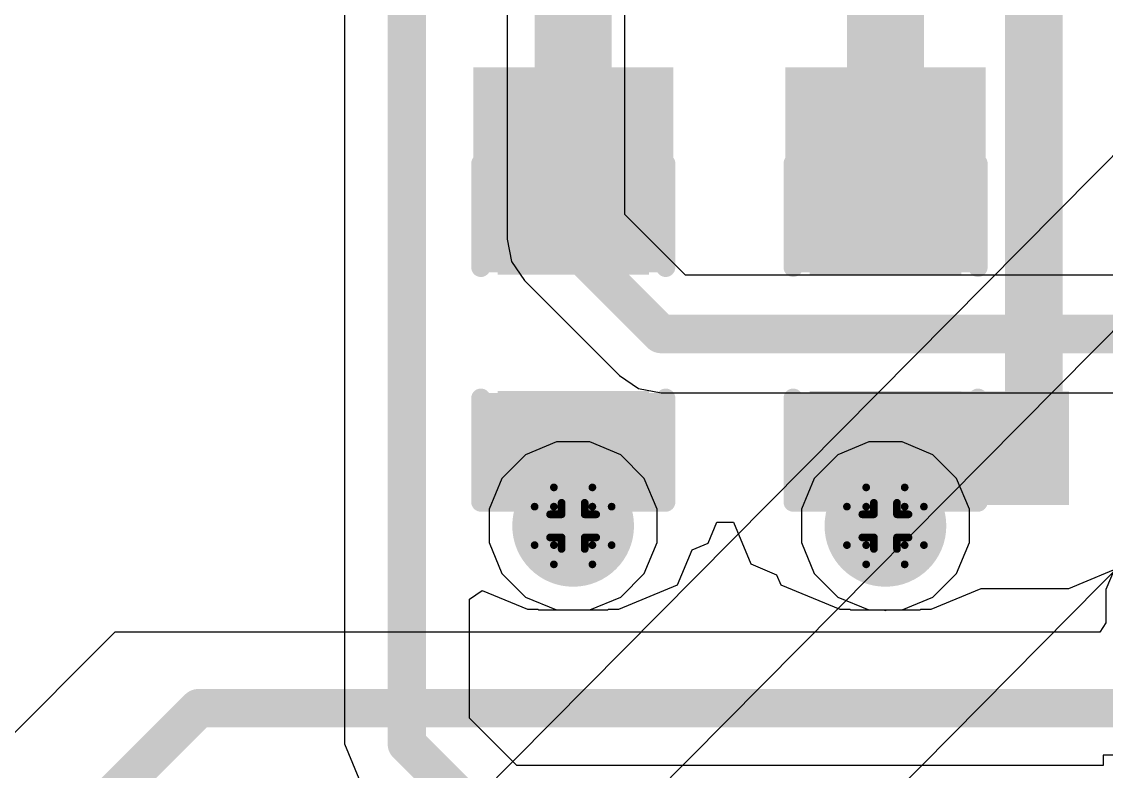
# Model space of a CAD drawing. Header units: inches. Extents: x -4 to 5258, y -4 to 5281.
# Drawn here: x 51.6 to 58.76, y 29.52 to 34.47 of the extents above; entities that cross this region are included whole.
import ezdxf

# ---------------------------------------------------------------- set-up
doc = ezdxf.new("R2010")
doc.units = ezdxf.units.IN
for name, color, linetype in [('Bottom Layer', 5, 'Continuous'), ('Bottom Solder', 6, 'Continuous'), ('Drill Drawing', 1, 'Continuous'), ('Layer 1', 16, 'Continuous'), ('Layer 2', 76, 'Continuous'), ('Top Layer', 1, 'Continuous'), ('Top Overlay', 2, 'Continuous'), ('Top Paste', 8, 'Continuous'), ('Top Solder', 216, 'Continuous'), ('Via Holes', 16, 'Continuous')]:
    doc.layers.add(name, color=color, linetype=linetype)

# ---------------------------------------------------------------- blocks, each defined once
blk = doc.blocks.new('13_WQFN_HR__3_2__31')
at = {"layer": 'Top Solder'}
for p in [(-0.575, 1.8099), (-0.5467, -0.9227), (0.575, 1.81)]:
    blk.add_line(p, (5220.6763, 5271.621), dxfattribs=at)
blk = doc.blocks.new('LED_0603_192')
at = {"layer": 'Top Layer'}
for points in [[(-1, 0.5), (-0.5, 0.5), (-0.5, -0.5), (-1, -0.5)], [(0.5, 0.5), (1, 0.5), (1, -0.5), (0.5, -0.5)]]:
    blk.add_hatch(color=1, dxfattribs=at).paths.add_polyline_path(points)
at = {"layer": 'Top Overlay'}
blk.add_hatch(color=2, dxfattribs=at).paths.add_polyline_path([(1.1176, -0.6604), (1.7526, -0.6604), (1.7526, 0.6604), (1.1176, 0.6604)])
at = {"layer": 'Top Paste'}
for points in [[(-1, 0.5), (-0.5, 0.5), (-0.5, -0.5), (-1, -0.5)], [(0.5, 0.5), (1, 0.5), (1, -0.5), (0.5, -0.5)]]:
    blk.add_hatch(color=8, dxfattribs=at).paths.add_polyline_path(points)
at = {"layer": 'Top Solder'}
for points in [[(-1.1016, 0.6016), (-0.3984, 0.6016), (-0.3984, -0.6016), (-1.1016, -0.6016)], [(0.3984, 0.6016), (1.1016, 0.6016), (1.1016, -0.6016), (0.3984, -0.6016)]]:
    blk.add_hatch(color=216, dxfattribs=at).paths.add_polyline_path(points)
at = {"layer": 'Top Overlay'}
for points in [[(-1.1176, 0.6096, 0.127, 0.127, 0), (-1.1176, -0.6096, 0.127, 0.127, 0)], [(-1.1176, 0.6096, 0.127, 0.127, 0), (-0.4318, 0.6096, 0.127, 0.127, 0)], [(1.1176, 0.6096, 0.127, 0.127, 0), (0.4318, 0.6096, 0.127, 0.127, 0)], [(1.1176, 0.6096, 0.127, 0.127, 0), (1.1176, -0.6096, 0.127, 0.127, 0)], [(-0.4318, -0.6096, 0.127, 0.127, 0), (-1.1176, -0.6096, 0.127, 0.127, 0)], [(0.4318, -0.6096, 0.127, 0.127, 0), (1.1176, -0.6096, 0.127, 0.127, 0)]]:
    blk.add_lwpolyline(points, format="xyseb", dxfattribs=at)
for points in [[(-1.1494, 0.6096, 0.0635, 0.0635, 1), (-1.0858, 0.6096, 0.0635, 0.0635, 1)], [(-1.1494, 0.6096, 0.0635, 0.0635, 1), (-1.0858, 0.6096, 0.0635, 0.0635, 1)], [(-0.4636, 0.6096, 0.0635, 0.0635, 1), (-0.4001, 0.6096, 0.0635, 0.0635, 1)], [(0.4001, 0.6096, 0.0635, 0.0635, 1), (0.4636, 0.6096, 0.0635, 0.0635, 1)], [(1.0859, 0.6096, 0.0635, 0.0635, 1), (1.1494, 0.6096, 0.0635, 0.0635, 1)], [(1.0859, 0.6096, 0.0635, 0.0635, 1), (1.1494, 0.6096, 0.0635, 0.0635, 1)], [(-1.1494, -0.6096, 0.0635, 0.0635, 1), (-1.0858, -0.6096, 0.0635, 0.0635, 1)], [(-1.1494, -0.6096, 0.0635, 0.0635, 1), (-1.0858, -0.6096, 0.0635, 0.0635, 1)], [(-0.4636, -0.6096, 0.0635, 0.0635, 1), (-0.4001, -0.6096, 0.0635, 0.0635, 1)], [(0.4001, -0.6096, 0.0635, 0.0635, 1), (0.4636, -0.6096, 0.0635, 0.0635, 1)], [(1.0859, -0.6096, 0.0635, 0.0635, 1), (1.1494, -0.6096, 0.0635, 0.0635, 1)], [(1.0859, -0.6096, 0.0635, 0.0635, 1), (1.1494, -0.6096, 0.0635, 0.0635, 1)]]:
    blk.add_lwpolyline(points, format="xyseb", close=True, dxfattribs=at)
blk = doc.blocks.new('LED_0603_194')
at = {"layer": 'Top Layer'}
for points in [[(-1, 0.5), (-0.5, 0.5), (-0.5, -0.5), (-1, -0.5)], [(0.5, 0.5), (1, 0.5), (1, -0.5), (0.5, -0.5)]]:
    blk.add_hatch(color=1, dxfattribs=at).paths.add_polyline_path(points)
at = {"layer": 'Top Overlay'}
blk.add_hatch(color=2, dxfattribs=at).paths.add_polyline_path([(1.1175, -0.6603), (1.7525, -0.6603), (1.7525, 0.6605), (1.1175, 0.6605)])
at = {"layer": 'Top Paste'}
for points in [[(-1, 0.5), (-0.5, 0.5), (-0.5, -0.5), (-1, -0.5)], [(0.5, 0.5), (1, 0.5), (1, -0.5), (0.5, -0.5)]]:
    blk.add_hatch(color=8, dxfattribs=at).paths.add_polyline_path(points)
at = {"layer": 'Top Solder'}
for points in [[(-1.1016, 0.6016), (-0.3984, 0.6016), (-0.3984, -0.6016), (-1.1016, -0.6016)], [(0.3984, 0.6016), (1.1016, 0.6016), (1.1016, -0.6016), (0.3984, -0.6016)]]:
    blk.add_hatch(color=216, dxfattribs=at).paths.add_polyline_path(points)
at = {"layer": 'Top Overlay'}
for points in [[(-1.1176, 0.6096, 0.127, 0.127, 0), (-1.1176, -0.6096, 0.127, 0.127, 0)], [(-1.1176, 0.6096, 0.127, 0.127, 0), (-0.4318, 0.6096, 0.127, 0.127, 0)], [(0.4318, 0.6096, 0.127, 0.127, 0), (1.1176, 0.6096, 0.127, 0.127, 0)], [(1.1176, 0.6096, 0.127, 0.127, 0), (1.1176, -0.6096, 0.127, 0.127, 0)], [(-0.4318, -0.6096, 0.127, 0.127, 0), (-1.1176, -0.6096, 0.127, 0.127, 0)], [(0.4318, -0.6096, 0.127, 0.127, 0), (1.1176, -0.6096, 0.127, 0.127, 0)]]:
    blk.add_lwpolyline(points, format="xyseb", dxfattribs=at)
for points in [[(-1.1494, 0.6096, 0.0635, 0.0635, 1), (-1.0858, 0.6096, 0.0635, 0.0635, 1)], [(-1.1494, 0.6096, 0.0635, 0.0635, 1), (-1.0858, 0.6096, 0.0635, 0.0635, 1)], [(-0.4636, 0.6096, 0.0635, 0.0635, 1), (-0.4001, 0.6096, 0.0635, 0.0635, 1)], [(0.4001, 0.6096, 0.0635, 0.0635, 1), (0.4636, 0.6096, 0.0635, 0.0635, 1)], [(1.0859, 0.6096, 0.0635, 0.0635, 1), (1.1494, 0.6096, 0.0635, 0.0635, 1)], [(1.0859, 0.6096, 0.0635, 0.0635, 1), (1.1494, 0.6096, 0.0635, 0.0635, 1)], [(-1.1494, -0.6096, 0.0635, 0.0635, 1), (-1.0858, -0.6096, 0.0635, 0.0635, 1)], [(-1.1494, -0.6096, 0.0635, 0.0635, 1), (-1.0858, -0.6096, 0.0635, 0.0635, 1)], [(-0.4636, -0.6096, 0.0635, 0.0635, 1), (-0.4001, -0.6096, 0.0635, 0.0635, 1)], [(0.4001, -0.6096, 0.0635, 0.0635, 1), (0.4636, -0.6096, 0.0635, 0.0635, 1)], [(1.0859, -0.6096, 0.0635, 0.0635, 1), (1.1494, -0.6096, 0.0635, 0.0635, 1)], [(1.0859, -0.6096, 0.0635, 0.0635, 1), (1.1494, -0.6096, 0.0635, 0.0635, 1)]]:
    blk.add_lwpolyline(points, format="xyseb", close=True, dxfattribs=at)

msp = doc.modelspace()

# ---------------------------------------------------------------- hatches: boundary and pattern name
at = {"layer": 'Bottom Layer'}
h = msp.add_hatch(color=5, dxfattribs=at)
edge = h.paths.add_edge_path()
edge.add_arc((55.2382, 31.1394), 0.3, 0, 360)
h = msp.add_hatch(color=5, dxfattribs=at)
edge = h.paths.add_edge_path()
edge.add_arc((57.2983, 31.1394), 0.3, 0, 360)
at = {"layer": 'Bottom Solder'}
h = msp.add_hatch(color=6, dxfattribs=at)
edge = h.paths.add_edge_path()
edge.add_arc((55.2382, 31.1394), 0.4016, 0, 360)
h = msp.add_hatch(color=6, dxfattribs=at)
edge = h.paths.add_edge_path()
edge.add_arc((57.2983, 31.1394), 0.4016, 0, 360)
at = {"layer": 'Layer 1'}
h = msp.add_hatch(color=16, dxfattribs=at)
edge = h.paths.add_edge_path()
edge.add_arc((55.2382, 31.1394), 0.3, 0, 360)
h = msp.add_hatch(color=16, dxfattribs=at)
edge = h.paths.add_edge_path()
edge.add_arc((57.2983, 31.1394), 0.3, 0, 360)
at = {"layer": 'Layer 2'}
h = msp.add_hatch(color=76, dxfattribs=at)
edge = h.paths.add_edge_path()
edge.add_arc((55.2382, 31.1394), 0.3, 0, 360)
h = msp.add_hatch(color=76, dxfattribs=at)
edge = h.paths.add_edge_path()
edge.add_arc((57.2983, 31.1394), 0.3, 0, 360)
at = {"layer": 'Top Layer'}
for points in [[(54.7392, 32.7985), (55.7392, 32.7985), (55.7392, 33.4142), (54.7392, 33.4142)], [(56.7993, 32.7985), (57.7993, 32.7985), (57.7993, 33.4142), (56.7993, 33.4142)], [(55.7392, 32.0299), (54.7392, 32.0299), (54.7392, 31.4142), (55.7392, 31.4142)], [(58.5092, 32.0278), (56.7983, 32.0278), (56.7983, 31.2767), (58.5092, 31.2767)], [(57.7993, 32.0299), (56.7993, 32.0299), (56.7993, 31.4142), (57.7993, 31.4142)], [(55.5389, 31.6642), (54.9367, 31.6642), (54.9367, 31.1394), (55.5389, 31.1394)], [(57.599, 31.6642), (56.9968, 31.6642), (56.9968, 31.1394), (57.599, 31.1394)]]:
    msp.add_hatch(color=1, dxfattribs=at).paths.add_polyline_path(points)
h = msp.add_hatch(color=1, dxfattribs=at)
edge = h.paths.add_edge_path()
edge.add_arc((55.2382, 31.1394), 0.3, 0, 360)
h = msp.add_hatch(color=1, dxfattribs=at)
edge = h.paths.add_edge_path()
edge.add_arc((57.2983, 31.1394), 0.3, 0, 360)
at = {"layer": 'Top Solder'}
h = msp.add_hatch(color=216, dxfattribs=at)
edge = h.paths.add_edge_path()
edge.add_arc((55.2382, 31.1394), 0.4016, 0, 360)
h = msp.add_hatch(color=216, dxfattribs=at)
edge = h.paths.add_edge_path()
edge.add_arc((57.2983, 31.1394), 0.4016, 0, 360)
at = {"layer": 'Via Holes'}
h = msp.add_hatch(color=7, dxfattribs=at)
edge = h.paths.add_edge_path()
edge.add_arc((55.2382, 31.1394), 0.15, 0, 360)
h = msp.add_hatch(color=7, dxfattribs=at)
edge = h.paths.add_edge_path()
edge.add_arc((57.2983, 31.1394), 0.15, 0, 360)

# ---------------------------------------------------------------- linework, layer by layer
at = {"layer": 'Bottom Layer'}
for p, q in [((54.8027, 48.1701), (54.8027, 33.0331)), ((55.5797, 33.194), (55.5797, 46.7138)), ((55.979, 32.7947), (55.5797, 33.194)), ((54.8027, 33.0331), (54.8323, 32.8844)), ((54.8323, 32.8844), (54.9165, 32.7584)), ((60.5327, 32.7947), (55.979, 32.7947)), ((54.9165, 32.7584), (55.5434, 32.1315)), ((55.5434, 32.1315), (55.6694, 32.0473)), ((55.6694, 32.0473), (55.8181, 32.0177)), ((55.8181, 32.0177), (60.5327, 32.0177)), ((55.128, 31.6934), (54.9243, 31.609)), ((55.3484, 31.6934), (55.128, 31.6934)), ((55.552, 31.609), (55.3484, 31.6934)), ((57.1881, 31.6934), (56.9845, 31.609)), ((57.4085, 31.6934), (57.1881, 31.6934)), ((57.6121, 31.609), (57.4085, 31.6934)), ((54.9243, 31.609), (54.7685, 31.4532)), ((55.7078, 31.4532), (55.552, 31.609)), ((56.9845, 31.609), (56.8286, 31.4532)), ((57.7679, 31.4532), (57.6121, 31.609)), ((54.7685, 31.4532), (54.6842, 31.2496)), ((55.7922, 31.2496), (55.7078, 31.4532)), ((56.8286, 31.4532), (56.7443, 31.2496)), ((57.8523, 31.2496), (57.7679, 31.4532)), ((54.6842, 31.2496), (54.6842, 31.0292)), ((55.7922, 31.0292), (55.7922, 31.2496)), ((56.7443, 31.2496), (56.7443, 31.0292)), ((57.8523, 31.0292), (57.8523, 31.2496)), ((54.6842, 31.0292), (54.7685, 30.8255)), ((55.7078, 30.8255), (55.7922, 31.0292)), ((56.7443, 31.0292), (56.8286, 30.8255)), ((57.7679, 30.8255), (57.8523, 31.0292)), ((54.7685, 30.8255), (54.9243, 30.6697)), ((55.552, 30.6697), (55.7078, 30.8255)), ((56.8286, 30.8255), (56.9845, 30.6697)), ((57.6121, 30.6697), (57.7679, 30.8255)), ((54.9243, 30.6697), (55.128, 30.5854)), ((55.3484, 30.5854), (55.552, 30.6697)), ((56.9845, 30.6697), (57.1881, 30.5854)), ((57.4085, 30.5854), (57.6121, 30.6697)), ((55.128, 30.5854), (55.3484, 30.5854)), ((57.1881, 30.5854), (57.4085, 30.5854))]:
    msp.add_line(p, q, dxfattribs=at)
for points in [[(55.1912, 33.0331, 0.254, 0.254, 0), (55.1912, 48.5651, 0.254, 0.254, 0)], [(55.1912, 33.0331, 0.254, 0.254, 0), (55.8181, 32.4062, 0.254, 0.254, 0)], [(55.8181, 32.4062, 0.254, 0.254, 0), (60.9277, 32.4062, 0.254, 0.254, 0)]]:
    msp.add_lwpolyline(points, format="xyseb", dxfattribs=at)
for points in [[(55.1277, 33.0331, 0.127, 0.127, 1), (55.2547, 33.0331, 0.127, 0.127, 1)], [(55.1277, 33.0331, 0.127, 0.127, 1), (55.2547, 33.0331, 0.127, 0.127, 1)], [(55.7546, 32.4062, 0.127, 0.127, 1), (55.8816, 32.4062, 0.127, 0.127, 1)], [(55.7546, 32.4062, 0.127, 0.127, 1), (55.8816, 32.4062, 0.127, 0.127, 1)]]:
    msp.add_lwpolyline(points, format="xyseb", close=True, dxfattribs=at)
at = {"layer": 'Drill Drawing'}
for points in [[(55.1112, 31.2664, 0.0508, 0.0508, 0), (55.1112, 31.3934, 0.0508, 0.0508, 0)], [(55.1112, 31.3934, 0.0508, 0.0508, 0), (55.3652, 31.3934, 0.0508, 0.0508, 0)], [(55.3652, 31.2664, 0.0508, 0.0508, 0), (55.3652, 31.3934, 0.0508, 0.0508, 0)], [(57.1713, 31.2664, 0.0508, 0.0508, 0), (57.1713, 31.3934, 0.0508, 0.0508, 0)], [(57.1713, 31.3934, 0.0508, 0.0508, 0), (57.4253, 31.3934, 0.0508, 0.0508, 0)], [(57.4253, 31.2664, 0.0508, 0.0508, 0), (57.4253, 31.3934, 0.0508, 0.0508, 0)], [(54.9842, 31.0124, 0.0508, 0.0508, 0), (54.9842, 31.2664, 0.0508, 0.0508, 0)], [(54.9842, 31.2664, 0.0508, 0.0508, 0), (55.1112, 31.2664, 0.0508, 0.0508, 0)], [(55.162, 31.2156, 0.0508, 0.0508, 0), (55.162, 31.2918, 0.0508, 0.0508, 0)], [(55.162, 31.2918, 0.0508, 0.0508, 0), (55.3144, 31.2918, 0.0508, 0.0508, 0)], [(55.3144, 31.2156, 0.0508, 0.0508, 0), (55.3144, 31.2918, 0.0508, 0.0508, 0)], [(55.3652, 31.2664, 0.0508, 0.0508, 0), (55.4922, 31.2664, 0.0508, 0.0508, 0)], [(55.4922, 31.0124, 0.0508, 0.0508, 0), (55.4922, 31.2664, 0.0508, 0.0508, 0)], [(57.0443, 31.0124, 0.0508, 0.0508, 0), (57.0443, 31.2664, 0.0508, 0.0508, 0)], [(57.0443, 31.2664, 0.0508, 0.0508, 0), (57.1713, 31.2664, 0.0508, 0.0508, 0)], [(57.2221, 31.2156, 0.0508, 0.0508, 0), (57.2221, 31.2918, 0.0508, 0.0508, 0)], [(57.2221, 31.2918, 0.0508, 0.0508, 0), (57.3745, 31.2918, 0.0508, 0.0508, 0)], [(57.3745, 31.2156, 0.0508, 0.0508, 0), (57.3745, 31.2918, 0.0508, 0.0508, 0)], [(57.4253, 31.2664, 0.0508, 0.0508, 0), (57.5523, 31.2664, 0.0508, 0.0508, 0)], [(57.5523, 31.0124, 0.0508, 0.0508, 0), (57.5523, 31.2664, 0.0508, 0.0508, 0)], [(55.0858, 31.0632, 0.0508, 0.0508, 0), (55.0858, 31.2156, 0.0508, 0.0508, 0)], [(55.0858, 31.2156, 0.0508, 0.0508, 0), (55.162, 31.2156, 0.0508, 0.0508, 0)], [(55.3144, 31.2156, 0.0508, 0.0508, 0), (55.3906, 31.2156, 0.0508, 0.0508, 0)], [(55.3906, 31.0632, 0.0508, 0.0508, 0), (55.3906, 31.2156, 0.0508, 0.0508, 0)], [(57.1459, 31.0632, 0.0508, 0.0508, 0), (57.1459, 31.2156, 0.0508, 0.0508, 0)], [(57.1459, 31.2156, 0.0508, 0.0508, 0), (57.2221, 31.2156, 0.0508, 0.0508, 0)], [(57.3745, 31.2156, 0.0508, 0.0508, 0), (57.4507, 31.2156, 0.0508, 0.0508, 0)], [(57.4507, 31.0632, 0.0508, 0.0508, 0), (57.4507, 31.2156, 0.0508, 0.0508, 0)], [(55.0858, 31.0632, 0.0508, 0.0508, 0), (55.162, 31.0632, 0.0508, 0.0508, 0)], [(55.162, 30.987, 0.0508, 0.0508, 0), (55.162, 31.0632, 0.0508, 0.0508, 0)], [(55.3144, 31.0632, 0.0508, 0.0508, 0), (55.3906, 31.0632, 0.0508, 0.0508, 0)], [(55.3144, 30.987, 0.0508, 0.0508, 0), (55.3144, 31.0632, 0.0508, 0.0508, 0)], [(57.1459, 31.0632, 0.0508, 0.0508, 0), (57.2221, 31.0632, 0.0508, 0.0508, 0)], [(57.2221, 30.987, 0.0508, 0.0508, 0), (57.2221, 31.0632, 0.0508, 0.0508, 0)], [(57.3745, 31.0632, 0.0508, 0.0508, 0), (57.4507, 31.0632, 0.0508, 0.0508, 0)], [(57.3745, 30.987, 0.0508, 0.0508, 0), (57.3745, 31.0632, 0.0508, 0.0508, 0)], [(54.9842, 31.0124, 0.0508, 0.0508, 0), (55.1112, 31.0124, 0.0508, 0.0508, 0)], [(55.1112, 30.8854, 0.0508, 0.0508, 0), (55.1112, 31.0124, 0.0508, 0.0508, 0)], [(55.162, 30.987, 0.0508, 0.0508, 0), (55.3144, 30.987, 0.0508, 0.0508, 0)], [(55.3652, 31.0124, 0.0508, 0.0508, 0), (55.4922, 31.0124, 0.0508, 0.0508, 0)], [(55.3652, 30.8854, 0.0508, 0.0508, 0), (55.3652, 31.0124, 0.0508, 0.0508, 0)], [(57.0443, 31.0124, 0.0508, 0.0508, 0), (57.1713, 31.0124, 0.0508, 0.0508, 0)], [(57.1713, 30.8854, 0.0508, 0.0508, 0), (57.1713, 31.0124, 0.0508, 0.0508, 0)], [(57.2221, 30.987, 0.0508, 0.0508, 0), (57.3745, 30.987, 0.0508, 0.0508, 0)], [(57.4253, 31.0124, 0.0508, 0.0508, 0), (57.5523, 31.0124, 0.0508, 0.0508, 0)], [(57.4253, 30.8854, 0.0508, 0.0508, 0), (57.4253, 31.0124, 0.0508, 0.0508, 0)], [(55.1112, 30.8854, 0.0508, 0.0508, 0), (55.3652, 30.8854, 0.0508, 0.0508, 0)], [(57.1713, 30.8854, 0.0508, 0.0508, 0), (57.4253, 30.8854, 0.0508, 0.0508, 0)]]:
    msp.add_lwpolyline(points, format="xyseb", dxfattribs=at)
for points in [[(55.0985, 31.3934, 0.0254, 0.0254, 1), (55.1239, 31.3934, 0.0254, 0.0254, 1)], [(55.0985, 31.3934, 0.0254, 0.0254, 1), (55.1239, 31.3934, 0.0254, 0.0254, 1)], [(55.3525, 31.3934, 0.0254, 0.0254, 1), (55.3779, 31.3934, 0.0254, 0.0254, 1)], [(55.3525, 31.3934, 0.0254, 0.0254, 1), (55.3779, 31.3934, 0.0254, 0.0254, 1)], [(57.1586, 31.3934, 0.0254, 0.0254, 1), (57.184, 31.3934, 0.0254, 0.0254, 1)], [(57.1586, 31.3934, 0.0254, 0.0254, 1), (57.184, 31.3934, 0.0254, 0.0254, 1)], [(57.4126, 31.3934, 0.0254, 0.0254, 1), (57.438, 31.3934, 0.0254, 0.0254, 1)], [(57.4126, 31.3934, 0.0254, 0.0254, 1), (57.438, 31.3934, 0.0254, 0.0254, 1)], [(54.9715, 31.2664, 0.0254, 0.0254, 1), (54.9969, 31.2664, 0.0254, 0.0254, 1)], [(54.9715, 31.2664, 0.0254, 0.0254, 1), (54.9969, 31.2664, 0.0254, 0.0254, 1)], [(55.0985, 31.2664, 0.0254, 0.0254, 1), (55.1239, 31.2664, 0.0254, 0.0254, 1)], [(55.0985, 31.2664, 0.0254, 0.0254, 1), (55.1239, 31.2664, 0.0254, 0.0254, 1)], [(55.1493, 31.2918, 0.0254, 0.0254, 1), (55.1747, 31.2918, 0.0254, 0.0254, 1)], [(55.1493, 31.2918, 0.0254, 0.0254, 1), (55.1747, 31.2918, 0.0254, 0.0254, 1)], [(55.3017, 31.2918, 0.0254, 0.0254, 1), (55.3271, 31.2918, 0.0254, 0.0254, 1)], [(55.3017, 31.2918, 0.0254, 0.0254, 1), (55.3271, 31.2918, 0.0254, 0.0254, 1)], [(55.3525, 31.2664, 0.0254, 0.0254, 1), (55.3779, 31.2664, 0.0254, 0.0254, 1)], [(55.3525, 31.2664, 0.0254, 0.0254, 1), (55.3779, 31.2664, 0.0254, 0.0254, 1)], [(55.4795, 31.2664, 0.0254, 0.0254, 1), (55.5049, 31.2664, 0.0254, 0.0254, 1)], [(55.4795, 31.2664, 0.0254, 0.0254, 1), (55.5049, 31.2664, 0.0254, 0.0254, 1)], [(57.0316, 31.2664, 0.0254, 0.0254, 1), (57.057, 31.2664, 0.0254, 0.0254, 1)], [(57.0316, 31.2664, 0.0254, 0.0254, 1), (57.057, 31.2664, 0.0254, 0.0254, 1)], [(57.1586, 31.2664, 0.0254, 0.0254, 1), (57.184, 31.2664, 0.0254, 0.0254, 1)], [(57.1586, 31.2664, 0.0254, 0.0254, 1), (57.184, 31.2664, 0.0254, 0.0254, 1)], [(57.2094, 31.2918, 0.0254, 0.0254, 1), (57.2348, 31.2918, 0.0254, 0.0254, 1)], [(57.2094, 31.2918, 0.0254, 0.0254, 1), (57.2348, 31.2918, 0.0254, 0.0254, 1)], [(57.3618, 31.2918, 0.0254, 0.0254, 1), (57.3872, 31.2918, 0.0254, 0.0254, 1)], [(57.3618, 31.2918, 0.0254, 0.0254, 1), (57.3872, 31.2918, 0.0254, 0.0254, 1)], [(57.4126, 31.2664, 0.0254, 0.0254, 1), (57.438, 31.2664, 0.0254, 0.0254, 1)], [(57.4126, 31.2664, 0.0254, 0.0254, 1), (57.438, 31.2664, 0.0254, 0.0254, 1)], [(57.5396, 31.2664, 0.0254, 0.0254, 1), (57.565, 31.2664, 0.0254, 0.0254, 1)], [(57.5396, 31.2664, 0.0254, 0.0254, 1), (57.565, 31.2664, 0.0254, 0.0254, 1)], [(55.0731, 31.2156, 0.0254, 0.0254, 1), (55.0985, 31.2156, 0.0254, 0.0254, 1)], [(55.0731, 31.2156, 0.0254, 0.0254, 1), (55.0985, 31.2156, 0.0254, 0.0254, 1)], [(55.1493, 31.2156, 0.0254, 0.0254, 1), (55.1747, 31.2156, 0.0254, 0.0254, 1)], [(55.1493, 31.2156, 0.0254, 0.0254, 1), (55.1747, 31.2156, 0.0254, 0.0254, 1)], [(55.3017, 31.2156, 0.0254, 0.0254, 1), (55.3271, 31.2156, 0.0254, 0.0254, 1)], [(55.3017, 31.2156, 0.0254, 0.0254, 1), (55.3271, 31.2156, 0.0254, 0.0254, 1)], [(55.3779, 31.2156, 0.0254, 0.0254, 1), (55.4033, 31.2156, 0.0254, 0.0254, 1)], [(55.3779, 31.2156, 0.0254, 0.0254, 1), (55.4033, 31.2156, 0.0254, 0.0254, 1)], [(57.1332, 31.2156, 0.0254, 0.0254, 1), (57.1586, 31.2156, 0.0254, 0.0254, 1)], [(57.1332, 31.2156, 0.0254, 0.0254, 1), (57.1586, 31.2156, 0.0254, 0.0254, 1)], [(57.2094, 31.2156, 0.0254, 0.0254, 1), (57.2348, 31.2156, 0.0254, 0.0254, 1)], [(57.2094, 31.2156, 0.0254, 0.0254, 1), (57.2348, 31.2156, 0.0254, 0.0254, 1)], [(57.3618, 31.2156, 0.0254, 0.0254, 1), (57.3872, 31.2156, 0.0254, 0.0254, 1)], [(57.3618, 31.2156, 0.0254, 0.0254, 1), (57.3872, 31.2156, 0.0254, 0.0254, 1)], [(57.438, 31.2156, 0.0254, 0.0254, 1), (57.4634, 31.2156, 0.0254, 0.0254, 1)], [(57.438, 31.2156, 0.0254, 0.0254, 1), (57.4634, 31.2156, 0.0254, 0.0254, 1)], [(55.0731, 31.0632, 0.0254, 0.0254, 1), (55.0985, 31.0632, 0.0254, 0.0254, 1)], [(55.0731, 31.0632, 0.0254, 0.0254, 1), (55.0985, 31.0632, 0.0254, 0.0254, 1)], [(55.1493, 31.0632, 0.0254, 0.0254, 1), (55.1747, 31.0632, 0.0254, 0.0254, 1)], [(55.1493, 31.0632, 0.0254, 0.0254, 1), (55.1747, 31.0632, 0.0254, 0.0254, 1)], [(55.3017, 31.0632, 0.0254, 0.0254, 1), (55.3271, 31.0632, 0.0254, 0.0254, 1)], [(55.3017, 31.0632, 0.0254, 0.0254, 1), (55.3271, 31.0632, 0.0254, 0.0254, 1)], [(55.3779, 31.0632, 0.0254, 0.0254, 1), (55.4033, 31.0632, 0.0254, 0.0254, 1)], [(55.3779, 31.0632, 0.0254, 0.0254, 1), (55.4033, 31.0632, 0.0254, 0.0254, 1)], [(57.1332, 31.0632, 0.0254, 0.0254, 1), (57.1586, 31.0632, 0.0254, 0.0254, 1)], [(57.1332, 31.0632, 0.0254, 0.0254, 1), (57.1586, 31.0632, 0.0254, 0.0254, 1)], [(57.2094, 31.0632, 0.0254, 0.0254, 1), (57.2348, 31.0632, 0.0254, 0.0254, 1)], [(57.2094, 31.0632, 0.0254, 0.0254, 1), (57.2348, 31.0632, 0.0254, 0.0254, 1)], [(57.3618, 31.0632, 0.0254, 0.0254, 1), (57.3872, 31.0632, 0.0254, 0.0254, 1)], [(57.3618, 31.0632, 0.0254, 0.0254, 1), (57.3872, 31.0632, 0.0254, 0.0254, 1)], [(57.438, 31.0632, 0.0254, 0.0254, 1), (57.4634, 31.0632, 0.0254, 0.0254, 1)], [(57.438, 31.0632, 0.0254, 0.0254, 1), (57.4634, 31.0632, 0.0254, 0.0254, 1)], [(54.9715, 31.0124, 0.0254, 0.0254, 1), (54.9969, 31.0124, 0.0254, 0.0254, 1)], [(54.9715, 31.0124, 0.0254, 0.0254, 1), (54.9969, 31.0124, 0.0254, 0.0254, 1)], [(55.0985, 31.0124, 0.0254, 0.0254, 1), (55.1239, 31.0124, 0.0254, 0.0254, 1)], [(55.0985, 31.0124, 0.0254, 0.0254, 1), (55.1239, 31.0124, 0.0254, 0.0254, 1)], [(55.1493, 30.987, 0.0254, 0.0254, 1), (55.1747, 30.987, 0.0254, 0.0254, 1)], [(55.1493, 30.987, 0.0254, 0.0254, 1), (55.1747, 30.987, 0.0254, 0.0254, 1)], [(55.3017, 30.987, 0.0254, 0.0254, 1), (55.3271, 30.987, 0.0254, 0.0254, 1)], [(55.3017, 30.987, 0.0254, 0.0254, 1), (55.3271, 30.987, 0.0254, 0.0254, 1)], [(55.3525, 31.0124, 0.0254, 0.0254, 1), (55.3779, 31.0124, 0.0254, 0.0254, 1)], [(55.3525, 31.0124, 0.0254, 0.0254, 1), (55.3779, 31.0124, 0.0254, 0.0254, 1)], [(55.4795, 31.0124, 0.0254, 0.0254, 1), (55.5049, 31.0124, 0.0254, 0.0254, 1)], [(55.4795, 31.0124, 0.0254, 0.0254, 1), (55.5049, 31.0124, 0.0254, 0.0254, 1)], [(57.0316, 31.0124, 0.0254, 0.0254, 1), (57.057, 31.0124, 0.0254, 0.0254, 1)], [(57.0316, 31.0124, 0.0254, 0.0254, 1), (57.057, 31.0124, 0.0254, 0.0254, 1)], [(57.1586, 31.0124, 0.0254, 0.0254, 1), (57.184, 31.0124, 0.0254, 0.0254, 1)], [(57.1586, 31.0124, 0.0254, 0.0254, 1), (57.184, 31.0124, 0.0254, 0.0254, 1)], [(57.2094, 30.987, 0.0254, 0.0254, 1), (57.2348, 30.987, 0.0254, 0.0254, 1)], [(57.2094, 30.987, 0.0254, 0.0254, 1), (57.2348, 30.987, 0.0254, 0.0254, 1)], [(57.3618, 30.987, 0.0254, 0.0254, 1), (57.3872, 30.987, 0.0254, 0.0254, 1)], [(57.3618, 30.987, 0.0254, 0.0254, 1), (57.3872, 30.987, 0.0254, 0.0254, 1)], [(57.4126, 31.0124, 0.0254, 0.0254, 1), (57.438, 31.0124, 0.0254, 0.0254, 1)], [(57.4126, 31.0124, 0.0254, 0.0254, 1), (57.438, 31.0124, 0.0254, 0.0254, 1)], [(57.5396, 31.0124, 0.0254, 0.0254, 1), (57.565, 31.0124, 0.0254, 0.0254, 1)], [(57.5396, 31.0124, 0.0254, 0.0254, 1), (57.565, 31.0124, 0.0254, 0.0254, 1)], [(55.0985, 30.8854, 0.0254, 0.0254, 1), (55.1239, 30.8854, 0.0254, 0.0254, 1)], [(55.0985, 30.8854, 0.0254, 0.0254, 1), (55.1239, 30.8854, 0.0254, 0.0254, 1)], [(55.3525, 30.8854, 0.0254, 0.0254, 1), (55.3779, 30.8854, 0.0254, 0.0254, 1)], [(55.3525, 30.8854, 0.0254, 0.0254, 1), (55.3779, 30.8854, 0.0254, 0.0254, 1)], [(57.1586, 30.8854, 0.0254, 0.0254, 1), (57.184, 30.8854, 0.0254, 0.0254, 1)], [(57.1586, 30.8854, 0.0254, 0.0254, 1), (57.184, 30.8854, 0.0254, 0.0254, 1)], [(57.4126, 30.8854, 0.0254, 0.0254, 1), (57.438, 30.8854, 0.0254, 0.0254, 1)], [(57.4126, 30.8854, 0.0254, 0.0254, 1), (57.438, 30.8854, 0.0254, 0.0254, 1)]]:
    msp.add_lwpolyline(points, format="xyseb", close=True, dxfattribs=at)
at = {"layer": 'Layer 1'}
for p, q in [((55.128, 31.6934), (54.9243, 31.609)), ((55.3484, 31.6934), (55.128, 31.6934)), ((55.552, 31.609), (55.3484, 31.6934)), ((57.1881, 31.6934), (56.9845, 31.609)), ((57.4085, 31.6934), (57.1881, 31.6934)), ((57.6121, 31.609), (57.4085, 31.6934)), ((54.9243, 31.609), (54.7685, 31.4532)), ((55.7078, 31.4532), (55.552, 31.609)), ((56.9845, 31.609), (56.8286, 31.4532)), ((57.7679, 31.4532), (57.6121, 31.609)), ((54.7685, 31.4532), (54.6842, 31.2496)), ((55.7922, 31.2496), (55.7078, 31.4532)), ((56.8286, 31.4532), (56.7443, 31.2496)), ((57.8523, 31.2496), (57.7679, 31.4532)), ((54.6842, 31.2496), (54.6842, 31.0292)), ((55.7922, 31.0292), (55.7922, 31.2496)), ((56.7443, 31.2496), (56.7443, 31.0292)), ((57.8523, 31.0292), (57.8523, 31.2496)), ((54.6842, 31.0292), (54.7685, 30.8255)), ((55.7078, 30.8255), (55.7922, 31.0292)), ((56.7443, 31.0292), (56.8286, 30.8255)), ((57.7679, 30.8255), (57.8523, 31.0292)), ((54.7685, 30.8255), (54.9243, 30.6697)), ((55.552, 30.6697), (55.7078, 30.8255)), ((56.8286, 30.8255), (56.9845, 30.6697)), ((57.6121, 30.6697), (57.7679, 30.8255)), ((54.9243, 30.6697), (55.128, 30.5854)), ((55.3484, 30.5854), (55.552, 30.6697)), ((56.9845, 30.6697), (57.1881, 30.5854)), ((57.4085, 30.5854), (57.6121, 30.6697)), ((55.128, 30.5854), (55.3484, 30.5854)), ((57.1881, 30.5854), (57.4085, 30.5854))]:
    msp.add_line(p, q, dxfattribs=at)
at = {"layer": 'Layer 2'}
for p, q in [((58.8374, 30.9228), (58.753, 30.7192)), ((58.753, 30.7192), (58.753, 30.4988)), ((58.753, 30.4988), (58.7121, 30.4375)), ((52.2154, 30.4375), (50.6354, 28.8575)), ((58.7121, 30.4375), (52.2154, 30.4375))]:
    msp.add_line(p, q, dxfattribs=at)
for points in [[(51.291, 28.4593, 0.254, 0.254, 0), (52.7677, 29.936, 0.254, 0.254, 0)], [(52.7677, 29.936, 0.254, 0.254, 0), (122.0837, 29.936, 0.254, 0.254, 0)]]:
    msp.add_lwpolyline(points, format="xyseb", dxfattribs=at)
msp.add_lwpolyline([(52.7042, 29.936, 0.127, 0.127, 1), (52.8312, 29.936, 0.127, 0.127, 1)], format="xyseb", close=True, dxfattribs=at)
msp.add_lwpolyline([(52.7042, 29.936, 0.127, 0.127, 1), (52.8312, 29.936, 0.127, 0.127, 1)], format="xyseb", close=True, dxfattribs=at)
at = {"layer": 'Top Layer'}
for p, q in [((53.7292, 37.8979), (53.7292, 29.6996)), ((56.128, 31.0254), (56.1853, 31.1636)), ((56.1853, 31.1636), (56.2953, 31.1636)), ((56.2953, 31.1636), (56.4095, 30.8879)), ((55.9277, 30.7506), (56.0236, 30.9821)), ((56.0236, 30.9821), (56.128, 31.0254)), ((56.4095, 30.8879), (56.5805, 30.817)), ((58.5092, 30.7268), (58.898, 30.8879)), ((56.5805, 30.817), (56.608, 30.7506)), ((54.554, 30.6566), (54.6385, 30.713)), ((54.6385, 30.713), (54.9367, 30.5895)), ((55.5389, 30.5895), (55.9277, 30.7506)), ((56.608, 30.7506), (56.9968, 30.5895)), ((57.599, 30.5895), (57.9305, 30.7268)), ((57.9305, 30.7268), (58.5092, 30.7268)), ((54.554, 29.8704), (54.554, 30.6566)), ((54.9367, 30.5895), (55.0045, 30.5895)), ((55.0045, 30.5895), (55.0087, 30.5854)), ((55.0087, 30.5854), (55.4676, 30.5854)), ((55.4676, 30.5854), (55.4718, 30.5895)), ((55.4718, 30.5895), (55.5389, 30.5895)), ((56.9968, 30.5895), (57.0646, 30.5895)), ((57.0646, 30.5895), (57.0688, 30.5854)), ((57.0688, 30.5854), (57.2852, 30.5854)), ((57.2852, 30.5854), (57.2972, 30.5804)), ((57.2972, 30.5804), (57.3091, 30.5854)), ((57.3091, 30.5854), (57.5277, 30.5854)), ((57.5277, 30.5854), (57.5319, 30.5895)), ((57.5319, 30.5895), (57.599, 30.5895)), ((54.8677, 29.5567), (54.554, 29.8704)), ((53.7292, 29.6996), (53.85, 29.408)), ((59.8774, 29.6269), (58.7344, 29.6269)), ((58.7344, 29.6269), (58.7344, 29.5567)), ((58.7344, 29.5567), (54.8677, 29.5567))]:
    msp.add_line(p, q, dxfattribs=at)
for points in [[(55.2392, 33.1642, 0.508, 0.508, 0), (55.2392, 39.8111, 0.508, 0.508, 0)], [(57.2993, 33.1642, 0.508, 0.508, 0), (57.2993, 39.2515, 0.508, 0.508, 0)], [(58.2767, 38.3667, 0.381, 0.381, 0), (58.2767, 31.5853, 0.381, 0.381, 0)], [(54.1416, 29.6996, 0.254, 0.254, 0), (54.1416, 37.8979, 0.254, 0.254, 0)], [(55.2382, 31.1394, 0.381, 0.381, 0), (55.2382, 31.6631, 0.381, 0.381, 0)], [(57.2972, 31.5853, 0.381, 0.381, 0), (57.2972, 31.662, 0.381, 0.381, 0)], [(57.2983, 31.5864, 0.381, 0.381, 0), (57.2983, 31.6631, 0.381, 0.381, 0)], [(57.2972, 31.5853, 0.381, 0.381, 0), (57.2983, 31.5853, 0.381, 0.381, 0)], [(57.2972, 31.0615, 0.381, 0.381, 0), (57.2972, 31.5853, 0.381, 0.381, 0)], [(57.2983, 31.5853, 0.381, 0.381, 0), (57.2983, 31.5864, 0.381, 0.381, 0)], [(57.2983, 31.5853, 0.381, 0.381, 0), (58.2767, 31.5853, 0.381, 0.381, 0)], [(57.2983, 31.1394, 0.381, 0.381, 0), (57.2983, 31.5853, 0.381, 0.381, 0)], [(57.2972, 31.5853, 0.2032, 0.2032, 0), (57.2983, 31.5864, 0.2032, 0.2032, 0)], [(54.1416, 29.6996, 0.254, 0.254, 0), (54.6969, 29.1443, 0.254, 0.254, 0)]]:
    msp.add_lwpolyline(points, format="xyseb", dxfattribs=at)
for points in [[(55.1122, 33.1642, 0.254, 0.254, 1), (55.3662, 33.1642, 0.254, 0.254, 1)], [(57.1723, 33.1642, 0.254, 0.254, 1), (57.4263, 33.1642, 0.254, 0.254, 1)], [(55.1429, 31.6631, 0.1905, 0.1905, 1), (55.3334, 31.6631, 0.1905, 0.1905, 1)], [(57.2019, 31.662, 0.1905, 0.1905, 1), (57.3924, 31.662, 0.1905, 0.1905, 1)], [(57.203, 31.6631, 0.1905, 0.1905, 1), (57.3935, 31.6631, 0.1905, 0.1905, 1)], [(57.2019, 31.5853, 0.1905, 0.1905, 1), (57.3924, 31.5853, 0.1905, 0.1905, 1)], [(57.2019, 31.5853, 0.1905, 0.1905, 1), (57.3924, 31.5853, 0.1905, 0.1905, 1)], [(57.2019, 31.5853, 0.1905, 0.1905, 1), (57.3924, 31.5853, 0.1905, 0.1905, 1)], [(57.203, 31.5864, 0.1905, 0.1905, 1), (57.3935, 31.5864, 0.1905, 0.1905, 1)], [(57.203, 31.5864, 0.1905, 0.1905, 1), (57.3935, 31.5864, 0.1905, 0.1905, 1)], [(57.203, 31.5853, 0.1905, 0.1905, 1), (57.3935, 31.5853, 0.1905, 0.1905, 1)], [(57.203, 31.5853, 0.1905, 0.1905, 1), (57.3935, 31.5853, 0.1905, 0.1905, 1)], [(57.203, 31.5853, 0.1905, 0.1905, 1), (57.3935, 31.5853, 0.1905, 0.1905, 1)], [(57.203, 31.5853, 0.1905, 0.1905, 1), (57.3935, 31.5853, 0.1905, 0.1905, 1)], [(58.1814, 31.5853, 0.1905, 0.1905, 1), (58.3719, 31.5853, 0.1905, 0.1905, 1)], [(58.1814, 31.5853, 0.1905, 0.1905, 1), (58.3719, 31.5853, 0.1905, 0.1905, 1)], [(57.2464, 31.5853, 0.1016, 0.1016, 1), (57.348, 31.5853, 0.1016, 0.1016, 1)], [(57.2475, 31.5864, 0.1016, 0.1016, 1), (57.3491, 31.5864, 0.1016, 0.1016, 1)], [(55.1429, 31.1394, 0.1905, 0.1905, 1), (55.3334, 31.1394, 0.1905, 0.1905, 1)], [(57.203, 31.1394, 0.1905, 0.1905, 1), (57.3935, 31.1394, 0.1905, 0.1905, 1)], [(57.2019, 31.0615, 0.1905, 0.1905, 1), (57.3924, 31.0615, 0.1905, 0.1905, 1)], [(54.0781, 29.6996, 0.127, 0.127, 1), (54.2051, 29.6996, 0.127, 0.127, 1)], [(54.0781, 29.6996, 0.127, 0.127, 1), (54.2051, 29.6996, 0.127, 0.127, 1)]]:
    msp.add_lwpolyline(points, format="xyseb", close=True, dxfattribs=at)

# ---------------------------------------------------------------- block references
msp.add_blockref('13_WQFN_HR__3_2__31', (37.0774, 9.2675))
at = {"rotation": 90}
for name, p in [('LED_0603_194', (55.2392, 32.4142)), ('LED_0603_192', (57.2993, 32.4142))]:
    msp.add_blockref(name, p, dxfattribs=at)

doc.saveas('drawing.dxf')
